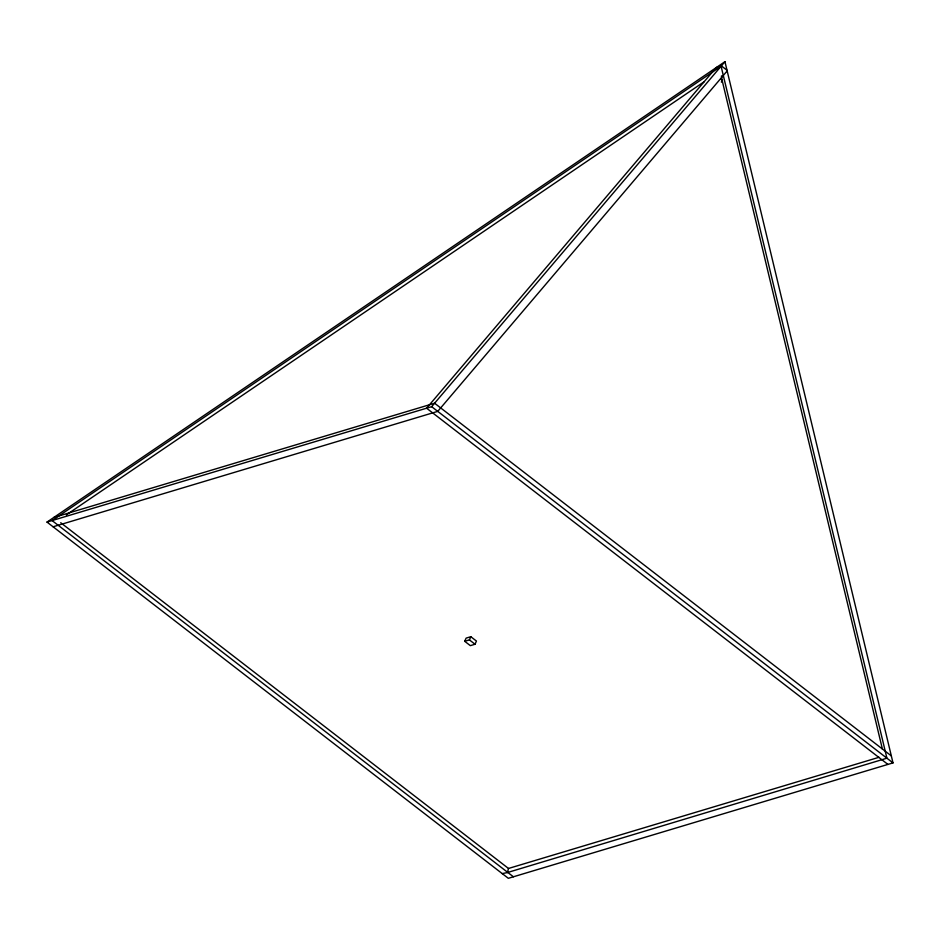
<?xml version="1.0" encoding="UTF-8"?>
<svg xmlns="http://www.w3.org/2000/svg" width="940" height="940" viewBox="0 0 940 940"><rect width="100%" height="100%" fill="white"/><g stroke="black" fill="none" stroke-linecap="round" stroke-linejoin="round"><path stroke-width="1.41" d="M502.254 873.613L507.4 872.555L508.493 868.466L879.029 757.288M721.415 82.18L722.038 79.947L721.427 76.046L723.307 75.482M464.713 641.303L466.123 638.119L470.811 636.709L476.439 641.057L475.041 644.241L470.341 645.651L464.713 641.303L469.413 639.893L470.811 636.709M716.022 67.762L426.584 408.195L887.924 764.408M47 522.088L431.66 406.679L724.952 61.688L893 762.892L508.34 878.312L47 522.088L724.952 61.688M727.172 70.935L437.746 411.368L53.087 526.788M66.341 514.885L704.025 81.839M716.691 67.304L721.38 65.894L727.008 70.242M53.78 517.482L434.597 403.225L891.32 755.877M507.4 872.555L886.914 758.192L721.086 66.235L52.076 520.572L513.416 876.785M720.639 78.854L722.038 79.947L882.437 749.204M431.66 406.679L893 762.892M469.413 639.893L475.041 644.241M60.712 522.722L508.493 868.466"/></g></svg>
